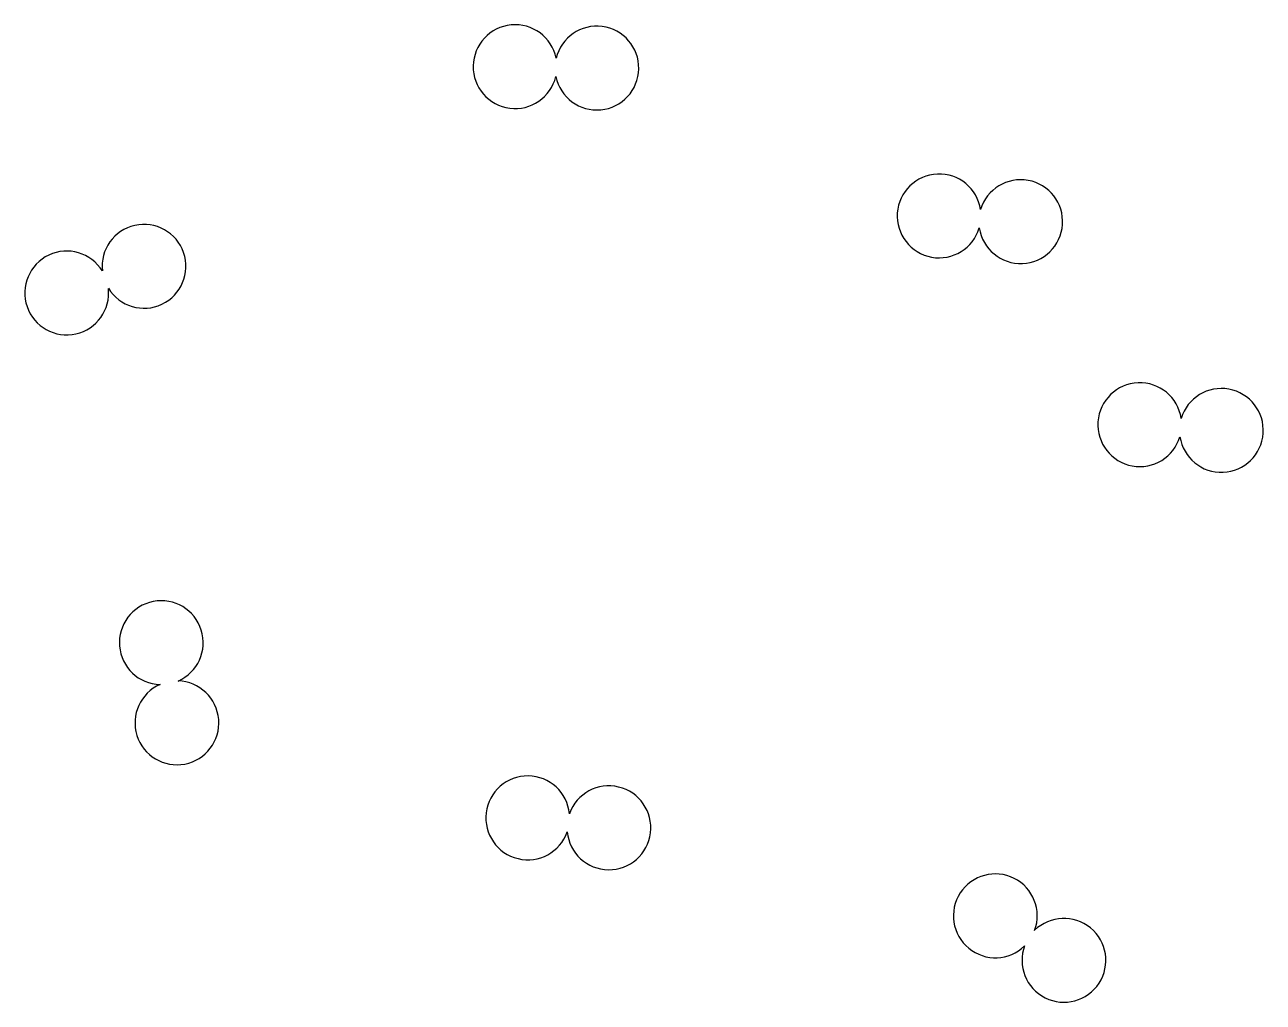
# Model space of a CAD drawing. Header units: millimetres. Extents: x 137 to 258, y -180 to -84.
import ezdxf

# ---------------------------------------------------------------- set-up
doc = ezdxf.new("R2010")
doc.units = ezdxf.units.MM

msp = doc.modelspace()

# ---------------------------------------------------------------- linework, layer by layer
for centre, start, end in [((184.62, -88.22), 11.6804, 346.3196), ((192.62, -88.36), 191.6804, 526.3196), ((226.1, -102.82), 8.6804, 343.3196), ((234.08, -103.38), 188.6804, 523.3196), ((148.32, -107.75), 211.6804, 546.3196), ((140.76, -110.36), 31.6804, 366.3196), ((245.73, -123.24), 8.6804, 343.3196), ((253.71, -123.8), 188.6804, 523.3196), ((150.01, -144.56), 293.6804, 628.3196), ((151.54, -152.41), 113.6804, 448.3196), ((185.86, -161.7), 5.6804, 340.3196), ((193.8, -162.67), 185.6804, 520.3196), ((231.6, -171.28), 339.6804, 674.3196), ((238.31, -175.63), 159.6804, 494.3196)]:
    msp.add_arc(centre, 4.1, start, end)

doc.saveas('drawing.dxf')
